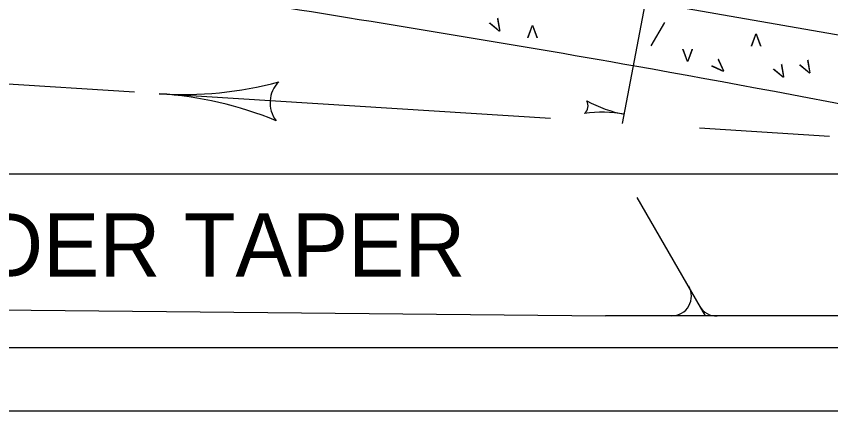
# Model space of a CAD drawing. Extents: x 997.6 to 1037.2, y 998.9 to 1022.9.
# Drawn here: x 1021.224 to 1023.803, y 1015 to 1016.249 of the extents above; entities that cross this region are included whole.
import ezdxf

# ---------------------------------------------------------------- set-up
doc = ezdxf.new("R2010")
doc.units = 0
doc.layers.add('Level 1', color=7, linetype='Continuous')
doc.layers.add('Level 5', color=7, linetype='Continuous')

msp = doc.modelspace()

# ---------------------------------------------------------------- linework, layer by layer
at = {"layer": 'Level 1'}
for p, q in [((1023.2278, 1016.2947), (1024.0898, 1016.1436)), ((1023.2766, 1016.2293), (1023.2338, 1016.155)), ((1021.5983, 1016.0083), (1019.3917, 1016.1483)), ((1022.916, 1015.9245), (1021.6767, 1016.0033)), ((1023.8, 1015.8683), (1023.388, 1015.8945)), ((1012.8692, 1015.75), (1032.6708, 1015.75)), ((1013.1817, 1015.75), (1032.9833, 1015.75)), ((1013.8067, 1015.75), (1033.6083, 1015.75)), ((1023.4074, 1015.3), (1023.1907, 1015.6754)), ((1013.5933, 1015.3933), (1023.09, 1015.3)), ((1033.6083, 1015.3), (1023.09, 1015.3)), ((1012.79, 1015.2), (1033.6083, 1015.2)), ((1012.905, 1015), (1033.6083, 1015))]:
    msp.add_line(p, q, dxfattribs=at)
for centre, radius, start, end in [((1011.8409, 950.9841), 66.4928, 78.271483, 80.772525), ((1021.751, 1017.1728), 1.1719, 266.3621, 285.0309), ((1021.751, 1017.1728), 1.1719, 266.3621, 285.0309), ((1022.1214, 1015.9749), 0.0938, 135.1367, 217.2534), ((1022.1214, 1015.9749), 0.0938, 135.1367, 217.2534), ((1021.751, 1017.1728), 1.1719, 266.3498, 266.3621), ((1021.751, 1017.1728), 1.1719, 266.3498, 266.3621), ((1021.6023, 1014.8338), 1.1719, 67.7092, 86.356), ((1021.6023, 1014.8338), 1.1719, 67.7092, 86.356), ((1023.0038, 1015.9654), 0.0313, 308.2926, 30.4093), ((1023.2211, 1016.3228), 0.3909, 240.8651, 259.5119), ((1023.0789, 1015.5539), 0.3909, 79.518, 98.1868), ((1023.0789, 1015.5539), 0.3909, 79.5058, 79.518), ((1023.3002, 1015.3624), 0.0621, 269.9584, 30.497), ((1023.4397, 1015.3579), 0.0578, 208.5774, 274.0554)]:
    msp.add_arc(centre, radius, start, end, dxfattribs=at)
msp.add_spline([(1012.6267, 1017.07), (1013.3567, 1017.065), (1014.5917, 1017.025), (1015.8283, 1016.965), (1017.0583, 1016.8817), (1018.2883, 1016.7683), (1019.52, 1016.635), (1020.7417, 1016.4767), (1021.9683, 1016.2933), (1023.1833, 1016.0917), (1024.9483, 1015.7533)], degree=3, dxfattribs=at)
at = {"layer": 'Level 5'}
msp.add_line((1023.1444, 1015.9092), (1023.2938, 1016.693), dxfattribs=at)

# ---------------------------------------------------------------- texts
for rotation, p in [(30, (1022.74, 1016.1918)), (180, (1022.8767, 1016.2203)), (180, (1023.5849, 1016.1934)), (45, (1023.4521, 1016.0616)), (30, (1023.7223, 1016.0593)), (30, (1023.6392, 1016.0459))]:
    msp.add_text('V', height=0.04, rotation=rotation, dxfattribs=at).set_placement(p)
for s, height, p in [('V', 0.04, (1023.3323, 1016.1046)), ('100:1 SHOULDER TAPER', 0.2, (1019.4507, 1015.4246))]:
    msp.add_text(s, height=height, dxfattribs=at).set_placement(p)

doc.saveas('drawing.dxf')
